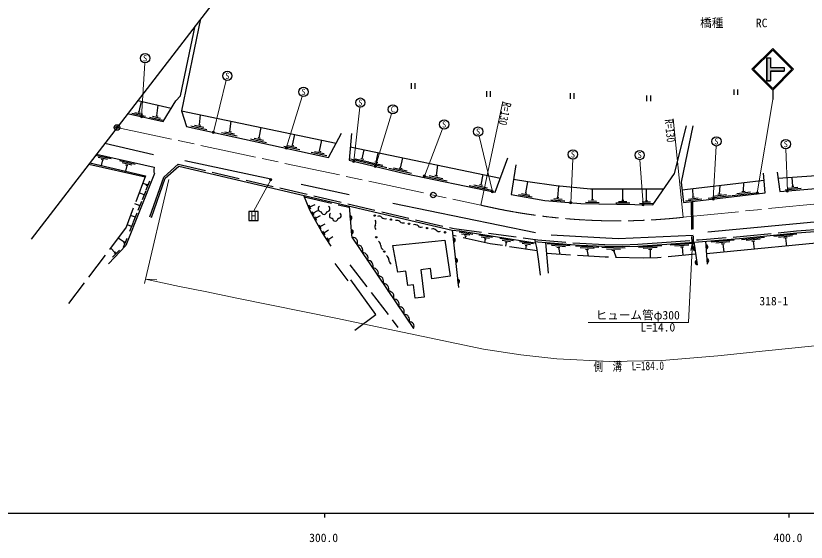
# Model space of a CAD drawing. Units: millimetres at full size, sheet at 1:1000; details may follow other scales. Extents: x 40000 to 680000, y 20000 to 380000.
# Drawn here: x 301547 to 471771, y 198715 to 312072 of the extents above; entities that cross this region are included whole.
import ezdxf
from ezdxf.enums import TextEntityAlignment as Align

# ---------------------------------------------------------------- set-up
doc = ezdxf.new("R2010")
doc.units = ezdxf.units.MM
doc.header["$LTSCALE"] = 1000
doc.header["$PDMODE"] = 32
doc.header["$PDSIZE"] = 500
doc.linetypes.add('CHAIN', pattern=[18.5, 12, -1.5, 3.5, -1.5])
doc.linetypes.add('DASHED', pattern=[7.5, 6, -1.5])
for name, color, linetype, lineweight in [('M-BGD', 7, 'Continuous', 25), ('M-BMK', 2, 'CHAIN', 13), ('M-BMK-OTRS', 5, 'Continuous', 25), ('M-BMK-SRVR', 3, 'Continuous', 25), ('M-STR-HTXT', 7, 'Continuous', 13), ('M-STR-STRC', 7, 'Continuous', 25), ('M-TTL-BAND', 7, 'Continuous', 25)]:
    doc.layers.add(name, color=color, linetype=linetype, lineweight=lineweight)
doc.layers.add('M-BMK-HTXT', color=7, linetype='Continuous')
doc.layers.add('M-OTRS', color=6, linetype='Continuous')
doc.styles.add('ＭＳ ゴシック', font='')
doc.styles.get('ＭＳ ゴシック').set_extended_font_data('MS Gothic')

# ---------------------------------------------------------------- blocks, each defined once
blk = doc.blocks.new('ent')
at = {"layer": 'M-BGD'}
for centre, start, end in [((-676, -505), 122.72029, 277.24592), ((0, -1100), 180, 0), ((676, -505), 262.75408, 57.27971)]:
    blk.add_arc(centre, 600, start, end, dxfattribs=at)
blk = doc.blocks.new('open_arrow')
at = {"color": 0, "linetype": 'Continuous', "lineweight": -2}
blk.add_lwpolyline([(7.5, 1.25), (0, 0), (7.5, -1.25)], dxfattribs=at)

msp = doc.modelspace()

# ---------------------------------------------------------------- hatches: boundary and pattern name
at = {"layer": 'M-BGD'}
for points in [[(373498, 269073, -0.82183), (373585, 268086)], [(378876, 268909, -1), (378857, 269208, -0.41421), (379016, 269068, -0.41421)], [(382184, 268236, -1), (382476, 268167, -0.41421), (382295, 268055, -0.41421)], [(386077, 267318, -1), (386369, 267250, -0.41421), (386189, 267138, -0.41421)], [(373766, 266060, -0.82183), (373854, 265073)], [(389970, 266401, -0.41421), (390151, 266513, -0.41421), (390262, 266332, -1)], [(393864, 265484, -0.41421), (394044, 265595, -0.41421), (394156, 265415, -1)], [(379236, 264247, -0.41421), (379031, 264304, -0.41421), (379088, 264509, -1)], [(395729, 264264, -0.82183), (395833, 263279)], [(447926, 261495, -0.82183), (447796, 262478)], [(450146, 262826, -0.82183), (450211, 261838)], [(380977, 261159, -1), (380830, 261421, -0.41421), (381034, 261364, -0.41421)], [(396299, 258869, 0.82183), (396195, 259854)], [(448326, 258469, -0.82183), (448196, 259451)], [(450344, 259796, -0.82183), (450409, 258807)], [(396771, 254399, 0.82183), (396667, 255385)]]:
    msp.add_hatch(color=256, dxfattribs=at).paths.add_polyline_path(points)
at = {"layer": 'M-STR-HTXT'}
for points in [[(328834, 290492, -0.41421), (328810, 290140, -0.41421), (328457, 290164, -1)], [(344329, 287131, -0.41421), (344242, 286789, -0.41421), (343899, 286876, -1)], [(360011, 283696, -1), (359567, 283466, -0.41421), (359674, 283803, -0.41421)], [(374539, 280912, -1), (374145, 280603, -0.41421), (374188, 280954, -0.41421)], [(379200, 279773, -1), (378756, 279544, -0.41421), (378863, 279881, -0.41421)], [(389788, 277674, -0.41421), (389659, 277345, -0.41421), (389330, 277474, -1)], [(356663, 276871, -1), (356224, 276632, -0.41421), (356324, 276971, -0.41421)], [(404317, 274420, -0.41421), (404396, 274076, -0.41421), (404051, 273997, -1)], [(461467, 274063, -1), (461028, 273824, -0.41421), (461128, 274163, -0.41421)], [(467909, 274553, -1), (467565, 274190, -0.41421), (467556, 274544, -0.41421)], [(451936, 272787, -0.41421), (451913, 272434, -0.41421), (451561, 272457, -1)], [(421256, 271990, -0.41421), (421237, 271637, -0.41421), (420884, 271656, -1)], [(436802, 271598, -1), (436469, 271224, -0.41421), (436449, 271577, -0.41421)]]:
    msp.add_hatch(color=256, dxfattribs=at).paths.add_polyline_path(points)
at = {"layer": 'M-STR-STRC'}
msp.add_hatch(color=256, dxfattribs=at).paths.add_polyline_path([(463308, 298052), (464058, 298052), (464058, 300178), (467058, 300178), (467058, 300928), (464058, 300928), (464058, 303052), (463308, 303052)])

# ---------------------------------------------------------------- linework, layer by layer
at = {"layer": 'M-BGD'}
for p, q in [((386678, 297574), (386678, 296374)), ((387478, 297574), (387478, 296374)), ((456181, 296223), (456181, 295023)), ((456981, 296223), (456981, 295023)), ((402941, 295835), (402941, 294635)), ((403741, 295835), (403741, 294635)), ((420903, 295415), (420903, 294215)), ((421703, 295415), (421703, 294215)), ((437405, 294923), (437405, 293723)), ((438205, 294923), (438205, 293723)), ((327793, 293830), (335036, 292189)), ((328125, 291367), (328636, 293640)), ((331904, 290523), (332218, 292828)), ((326530, 291108), (329458, 290454)), ((327181, 291270), (328938, 290878)), ((327920, 291412), (328329, 291321)), ((337216, 291635), (370525, 284637)), ((330310, 290264), (333237, 289610)), ((330960, 290426), (332717, 290034)), ((331699, 290569), (332109, 290477)), ((341112, 288580), (341355, 290764)), ((347665, 287150), (347928, 289384)), ((339274, 288368), (342693, 287621)), ((340022, 288511), (342073, 288063)), ((340872, 288633), (341351, 288528)), ((353942, 285779), (354419, 288021)), ((345827, 286937), (349247, 286190)), ((346575, 287080), (348627, 286632)), ((347426, 287202), (347904, 287097)), ((361144, 284206), (361632, 286505)), ((320704, 284610), (331175, 282226)), ((352105, 285566), (355524, 284819)), ((352853, 285710), (354904, 285262)), ((353703, 285831), (354182, 285727)), ((366976, 282933), (367474, 285278)), ((359306, 283993), (362725, 283247)), ((360054, 284137), (362106, 283689)), ((360904, 284259), (361383, 284154)), ((365138, 282720), (368558, 281973)), ((365886, 282864), (367938, 282416)), ((366737, 282985), (367215, 282881)), ((373593, 283845), (405917, 277144)), ((376169, 281249), (376578, 283226)), ((379185, 280534), (379613, 282597)), ((322076, 281250), (318662, 282025)), ((321326, 281112), (319279, 281578)), ((320236, 281052), (319956, 279818)), ((320475, 280998), (319997, 281107)), ((337915, 280945), (356495, 276996)), ((373598, 281242), (378463, 280089)), ((374640, 281304), (377559, 280612)), ((375828, 281330), (376509, 281169)), ((384426, 279292), (384884, 281504)), ((317256, 280126), (329377, 277360)), ((317457, 280388), (329483, 277644)), ((327274, 280069), (323861, 280844)), ((326525, 279931), (324477, 280396)), ((325435, 279871), (325152, 278632)), ((325674, 279817), (325196, 279926)), ((376614, 280527), (381479, 279374)), ((377656, 280588), (380576, 279896)), ((378845, 280615), (379526, 280453)), ((381855, 279232), (386743, 278178)), ((382896, 279315), (385829, 278682)), ((384083, 279365), (384768, 279218)), ((392129, 277649), (392455, 279935)), ((389559, 277574), (394453, 276550)), ((390599, 277663), (393536, 277049)), ((391787, 277721), (392472, 277578)), ((401741, 275639), (402212, 277912)), ((329762, 275661), (328868, 276003)), ((329653, 274575), (330428, 276527)), ((329672, 275434), (329852, 275889)), ((363015, 275807), (373372, 273591)), ((411418, 273940), (411810, 276335)), ((445020, 274603), (462696, 276662)), ((458265, 274290), (458362, 276157)), ((468901, 275373), (468762, 277274)), ((328835, 272514), (329610, 274466)), ((399171, 275564), (404065, 274540)), ((400211, 275653), (403148, 275038)), ((401398, 275711), (402083, 275568)), ((418309, 272945), (418522, 275371)), ((425723, 272505), (425739, 274735)), ((432275, 272389), (432292, 274735)), ((437357, 272298), (437374, 274737)), ((447461, 273027), (447382, 274878)), ((453095, 273686), (453240, 275560)), ((456810, 273818), (459790, 274166)), ((457918, 274249), (458613, 274330)), ((467208, 274628), (470695, 274923)), ((467880, 274986), (469973, 275163)), ((468657, 275353), (469145, 275394)), ((329223, 273490), (328088, 273923)), ((409833, 273625), (412783, 273075)), ((410478, 273810), (412248, 273480)), ((411212, 273979), (411625, 273902)), ((416766, 272465), (419756, 272228)), ((417388, 272717), (419182, 272575)), ((418099, 272961), (418518, 272928)), ((425513, 272509), (425933, 272502)), ((432065, 272392), (432485, 272385)), ((445792, 272228), (449268, 272635)), ((446452, 272608), (448538, 272851)), ((447217, 272999), (447704, 273056)), ((450681, 272800), (455647, 273380)), ((451640, 273214), (454619, 273562)), ((452747, 273645), (453442, 273726)), ((455852, 273404), (460818, 273984)), ((328298, 271161), (327213, 271591)), ((327910, 270185), (328685, 272136)), ((364651, 271357), (365002, 270529)), ((364979, 271122), (365061, 270929)), ((365020, 271025), (365986, 271436)), ((382737, 271739), (413476, 265427)), ((424213, 271932), (427213, 271879)), ((424818, 272221), (426618, 272189)), ((430765, 271816), (433764, 271762)), ((431370, 272105), (433170, 272073)), ((435846, 271725), (438846, 271672)), ((436452, 272014), (438251, 271982)), ((437147, 272302), (437567, 272295)), ((327315, 268687), (326273, 269085)), ((326928, 267711), (327703, 269663)), ((365299, 269924), (365718, 269127)), ((365645, 269716), (365743, 269530)), ((365694, 269623), (366623, 270112)), ((366248, 268583), (367166, 269093)), ((373498, 269073), (373585, 268086)), ((326130, 265702), (326905, 267654)), ((365846, 268875), (366283, 268088)), ((366197, 268675), (366299, 268491)), ((367240, 266797), (368158, 267307)), ((450589, 265518), (481612, 268463)), ((326518, 266678), (325514, 267061)), ((366838, 267089), (367274, 266302)), ((367189, 266889), (367291, 266705)), ((367622, 265675), (368109, 264918)), ((368042, 265410), (368925, 265978)), ((373766, 266060), (373854, 265073)), ((324869, 263340), (323571, 264169)), ((324761, 262253), (325536, 264205)), ((367985, 265498), (368099, 265322)), ((368540, 264247), (369027, 263490)), ((368903, 264070), (369017, 263894)), ((368960, 263982), (369843, 264550)), ((395729, 264264), (395833, 263279)), ((399972, 265005), (397008, 265471)), ((399333, 264802), (397554, 265081)), ((398604, 264613), (398190, 264678)), ((398397, 264645), (398305, 264171)), ((404209, 264340), (401245, 264805)), ((403569, 264137), (401791, 264416)), ((402841, 263947), (402426, 264013)), ((402634, 263980), (402517, 263239)), ((408736, 263629), (405772, 264095)), ((462803, 264360), (457828, 263857)), ((461838, 263961), (458854, 263659)), ((469757, 265062), (464783, 264560)), ((468792, 264663), (465808, 264362)), ((467678, 264249), (466982, 264179)), ((467330, 264214), (467495, 262495)), ((324779, 263112), (324960, 263567)), ((408096, 263426), (406318, 263705)), ((407368, 263237), (406953, 263302)), ((407161, 263269), (407036, 262475)), ((413014, 262958), (410051, 263423)), ((412375, 262754), (410597, 263033)), ((411647, 262565), (411232, 262630)), ((411439, 262598), (411317, 261818)), ((416301, 256625), (415698, 263282)), ((420939, 262557), (415955, 262960)), ((419918, 262338), (416928, 262580)), ((418748, 262132), (418050, 262188)), ((418399, 262160), (418689, 260692)), ((427089, 262199), (422094, 262434)), ((432757, 262027), (427759, 262170)), ((440645, 262518), (435655, 262199)), ((439666, 262155), (436672, 261963)), ((447479, 263045), (442494, 262660)), ((446505, 262669), (443514, 262438)), ((445382, 262281), (444684, 262227)), ((445033, 262254), (445199, 260495)), ((448327, 258462), (447680, 263362)), ((447926, 261495), (447796, 262478)), ((450099, 263552), (450423, 258598)), ((450146, 262826), (450211, 261838)), ((456275, 263744), (451291, 263346)), ((455302, 263365), (452311, 263127)), ((454179, 262975), (453481, 262919)), ((453830, 262947), (453998, 261198)), ((460724, 263547), (460028, 263476)), ((460376, 263511), (460538, 261826)), ((322943, 261054), (321944, 262071)), ((322405, 260104), (323903, 261576)), ((322769, 260882), (323118, 261225)), ((426076, 261947), (423079, 262087)), ((424913, 261701), (424214, 261734)), ((424563, 261717), (424839, 260312)), ((431749, 261756), (428750, 261841)), ((430591, 261489), (429891, 261508)), ((430241, 261499), (430857, 260027)), ((438538, 261782), (437839, 261738)), ((438188, 261760), (438201, 259929)), ((396195, 259854), (396299, 258869)), ((448326, 258469), (448196, 259451)), ((450344, 259796), (450409, 258807)), ((373099, 255008), (370360, 258710)), ((396667, 255385), (396771, 254399))]:
    msp.add_line(p, q, dxfattribs=at)
at = {"layer": 'M-BGD', "linetype": 'DASHED'}
for p, q in [((336531, 280110), (395923, 266239)), ((363682, 273101), (373340, 270846)), ((446976, 272065), (447120, 263318)), ((447275, 272100), (447419, 263342)), ((373488, 258469), (383854, 244967))]:
    msp.add_line(p, q, dxfattribs=at)
at = {"layer": 'M-BGD'}
for points in [[(325620, 291004), (333261, 289298), (336022, 293795), (337022, 294865), (340168, 309923)], [(341302, 311398), (337216, 291635), (338335, 288266), (368920, 281587), (371666, 286804)], [(409266, 279950), (408237, 273618), (415486, 272266), (423267, 271649), (438711, 271374), (443415, 278097), (445995, 288399)], [(447336, 288393), (444811, 276215), (445373, 271877), (462901, 273925), (462585, 278150)], [(373837, 286697), (373349, 280993), (385343, 278149), (404788, 274082), (407526, 281511)], [(465517, 278420), (466126, 274236), (492810, 276489), (504337, 278735), (505074, 286059), (503355, 281272), (497983, 280278), (492830, 279576), (480818, 278274), (472911, 277557), (465714, 277066)], [(318909, 282277), (331315, 279459), (331246, 278879), (331246, 278384), (331384, 278121), (325212, 262576), (321516, 258676)], [(330422, 268794), (333398, 277332), (336531, 280110)], [(330800, 268663), (333742, 277102), (336642, 279674), (395555, 265914), (396855, 253599)], [(441063, 274735), (425293, 274735), (417926, 275428), (411812, 276336), (408759, 276833)], [(369453, 262439), (367447, 265559), (365739, 268635), (364905, 270220), (363560, 273386)], [(373316, 271108), (373874, 264847), (373945, 264379), (387188, 244705)], [(395555, 265914), (397203, 265744), (413432, 263196)], [(413382, 263500), (413964, 263422), (422979, 262692), (428369, 262440), (432165, 262357), (435529, 262491), (440733, 262825), (448575, 263431), (458291, 264205), (469726, 265361), (479563, 266089)], [(479523, 266487), (479801, 263677), (450276, 260840)], [(413286, 263916), (413681, 262209), (414154, 259185), (414494, 256197)], [(416873, 264906), (431303, 264104), (447445, 264836)], [(374567, 244353), (379116, 247715), (373670, 255236)]]:
    msp.add_lwpolyline(points, dxfattribs=at)
at = {"layer": 'M-BGD', "linetype": 'DASHED'}
for points in [[(329483, 277644), (325316, 266535), (312914, 250114)], [(395923, 266239), (414006, 263820), (423004, 263092), (428383, 262839), (432161, 262757), (435508, 262891), (440705, 263224), (448543, 263830), (458255, 264604), (469691, 265759), (481327, 266621)], [(413802, 261436), (403742, 262981), (395678, 264746)], [(448023, 260762), (439730, 259979), (436672, 259879), (428479, 260087), (415917, 260863)]]:
    msp.add_lwpolyline(points, dxfattribs=at)
at = {"layer": 'M-BGD'}
msp.add_lwpolyline([(382764, 262616), (393917, 263746), (395122, 256026), (391180, 255410), (390832, 257637), (388762, 257382), (389492, 251484), (387573, 251246), (387213, 254158), (385955, 254002), (385572, 257104), (383830, 256889)], close=True, dxfattribs=at)
for centre in [(378866, 269059), (382330, 268201), (386223, 267284), (390116, 266367), (394010, 265449), (379162, 264378), (380904, 261290)]:
    msp.add_circle(centre, 150, dxfattribs=at)
for centre, radius, start, end in [((373444, 268570), 505, 286.26153, 83.91973), ((378204, 267514), 908, 330.2144, 37.01138), ((379722, 268036), 908, 43.34369, 110.14066), ((381044, 269283), 908, 223.34375, 290.14072), ((383616, 267119), 908, 43.34369, 110.14066), ((384937, 268366), 908, 223.34375, 290.14072), ((373712, 265558), 505, 286.26153, 83.91973), ((379781, 266611), 908, 150.21434, 217.01132), ((387509, 266202), 908, 43.34369, 110.14066), ((388830, 267449), 908, 223.34375, 290.14072), ((391403, 265284), 908, 43.34369, 110.14066), ((392724, 266531), 908, 223.34375, 290.14072), ((374015, 263220), 1160, 334.43218, 93.4618), ((395684, 263761), 505, 287.20015, 84.85834), ((375132, 261561), 1160, 334.43218, 93.4618), ((379238, 262699), 908, 356.02542, 62.82239), ((381051, 262573), 908, 176.02535, 242.82233), ((447958, 261999), 505, 108.70096, 266.35915), ((450081, 262326), 505, 284.90724, 82.56543), ((376248, 259902), 1160, 334.43218, 93.4618), ((377365, 258243), 1160, 334.43218, 93.4618), ((380980, 259611), 908, 356.02542, 62.82239), ((382792, 259485), 908, 176.02535, 242.82233), ((396149, 259351), 505, 287.20015, 84.85834), ((448358, 258973), 505, 108.70096, 266.35915), ((450279, 259295), 505, 284.90724, 82.56543), ((378482, 256584), 1160, 334.43218, 93.4618), ((379599, 254925), 1160, 334.43218, 93.4618), ((396622, 254882), 505, 287.20015, 84.85834), ((380716, 253266), 1160, 334.43218, 93.4618), ((381833, 251607), 1160, 334.43218, 93.4618), ((382950, 249947), 1160, 334.43218, 93.4618), ((384066, 248288), 1160, 334.43218, 93.4618), ((385183, 246629), 1160, 334.43218, 93.4618), ((386412, 245217), 929, 326.57616, 101.31782)]:
    msp.add_arc(centre, radius, start, end, dxfattribs=at)
at = {"layer": 'M-BMK'}
msp.add_line((323329, 288024), (401676, 271297), dxfattribs=at)
msp.add_lwpolyline([(445264, 268678), (490602, 273277), (496978, 273781)], dxfattribs=at)
msp.add_arc((431158, 397910), 130000, 256.89222, 276.22939, dxfattribs=at)
at = {"layer": 'M-BMK-OTRS'}
msp.add_line((344472, 315520), (304844, 263985), dxfattribs=at)
at = {"layer": 'M-BMK-SRVR'}
for centre in [(323329, 288024), (391450, 273481)]:
    msp.add_circle(centre, 600, dxfattribs=at)
at = {"layer": 'M-OTRS'}
msp.add_point((323329, 288024), dxfattribs=at)
at = {"layer": 'M-STR-HTXT'}
for p, q in [((328646, 290328), (329334, 301931)), ((344114, 287004), (346861, 298180)), ((359789, 283581), (363213, 294728)), ((406446, 293638), (401676, 271297)), ((461248, 273943), (464558, 294053)), ((374342, 280758), (375641, 292382)), ((378978, 279659), (382456, 290973)), ((443111, 289907), (445264, 268678)), ((389559, 277574), (393443, 287740)), ((404184, 274209), (401346, 286160)), ((451748, 272622), (452377, 284032)), ((467737, 274372), (467408, 283441)), ((421070, 271823), (421489, 281221)), ((436636, 271411), (435977, 281088)), ((329241, 254406), (334536, 276833)), ((356443, 276752), (352758, 269965)), ((329469, 255372), (331917, 255190))]:
    msp.add_line(p, q, dxfattribs=at)
for points in [[(447282, 263331), (446454, 246036), (424804, 246036)], [(329469, 255372), (336767, 253786), (342342, 252683), (349501, 251211), (370474, 246936), (402289, 240270), (410333, 239066), (418092, 238193), (429517, 237619), (440695, 237822), (452731, 238823), (462986, 239906), (477894, 241455), (500031, 243791), (505970, 244532), (509474, 245134), (517255, 246659), (521681, 248036), (525599, 249334)]]:
    msp.add_lwpolyline(points, dxfattribs=at)
for centre in [(328646, 290328), (344114, 287004), (359789, 283581), (374342, 280758), (378978, 279659), (389559, 277574), (356443, 276752), (404184, 274209), (461248, 273943), (467737, 274372), (451748, 272622), (421070, 271823), (436636, 271411)]:
    msp.add_circle(centre, 250, dxfattribs=at)
at = {"layer": 'M-STR-STRC'}
for p, q in [((460058, 300553), (464558, 305053)), ((469059, 300553), (464558, 305053)), ((460412, 300553), (464558, 304700)), ((463308, 303052), (464058, 303052)), ((463308, 303052), (463308, 298052)), ((464058, 303052), (464058, 300928)), ((468705, 300553), (464558, 304700)), ((460058, 300553), (464558, 296052)), ((460412, 300553), (464558, 296406)), ((464058, 300928), (467058, 300928)), ((464058, 300178), (467058, 300178)), ((464058, 300178), (464058, 298052)), ((464558, 296406), (468705, 300553)), ((464559, 296053), (469059, 300553)), ((467058, 300928), (467058, 300178)), ((463308, 298052), (464058, 298052)), ((464558, 296052), (464558, 294053))]:
    msp.add_line(p, q, dxfattribs=at)
for points in [[(463308, 303052), (464058, 303052), (464058, 300928), (467058, 300928), (467058, 300178), (464058, 300178), (464058, 298052), (463308, 298052)], [(351758, 267965), (353758, 267965), (353758, 269965), (351758, 269965)]]:
    msp.add_lwpolyline(points, close=True, dxfattribs=at)
for centre in [(329393, 302929), (347099, 299151), (363506, 295683), (375752, 293376), (382750, 291929), (393800, 288674), (401114, 287133), (452432, 285030), (467371, 284441), (421534, 282220), (435909, 282086)]:
    msp.add_circle(centre, 1000, dxfattribs=at)
at = {"layer": 'M-TTL-BAND'}
for p, q in [((40000, 205000), (579000, 205000)), ((368000, 205000), (368000, 204000)), ((468000, 205000), (468000, 204000))]:
    msp.add_line(p, q, dxfattribs=at)

# ---------------------------------------------------------------- block references
for p in [(367924, 270990), (370351, 269560)]:
    msp.add_blockref('ent', p)
at = {"layer": 'M-STR-HTXT', "xscale": 240, "yscale": 240, "rotation": 267.3}
msp.add_blockref('open_arrow', (447282, 263331), dxfattribs=at)

# ---------------------------------------------------------------- texts
at = {"layer": 'M-BMK-HTXT', "style": 'ＭＳ ゴシック'}
msp.add_text('318-1', height=1833, dxfattribs=at).set_placement((464803, 250641), align=Align.MIDDLE_CENTER)
at = {"layer": 'M-STR-HTXT', "style": 'ＭＳ ゴシック'}
for s, p in [('橋種', (448927, 309076)), ('RC', (460927, 309076))]:
    msp.add_text(s, height=1833, dxfattribs=at).set_placement(p, align=Align.BOTTOM_LEFT)
at = {"layer": 'M-STR-HTXT', "style": 'ＭＳ ゴシック', "width": 0.8}
msp.add_text('R=130', height=1833, rotation=257.949, dxfattribs=at).set_placement((405999, 293733), align=Align.BOTTOM_LEFT)
msp.add_text('R=130', height=1833, rotation=275.793, dxfattribs=at).set_placement((443111, 289907), align=Align.TOP_LEFT)
at = {"layer": 'M-STR-HTXT', "style": 'ＭＳ ゴシック'}
msp.add_text('ヒューム管φ300', height=1833, dxfattribs=at).set_placement((444554, 246136), align=Align.BOTTOM_RIGHT)
msp.add_text('L=14.0', height=1833, dxfattribs=at).set_placement((439827, 243536), align=Align.BOTTOM_CENTER)
at = {"layer": 'M-STR-HTXT', "style": 'ＭＳ ゴシック', "width": 0.8}
msp.add_text('側\u3000溝\u3000L=184.0', height=1833, rotation=1.041, dxfattribs=at).set_placement((433536, 237528), align=Align.TOP_CENTER)
at = {"layer": 'M-STR-STRC', "style": 'ＭＳ ゴシック'}
for s, height, p in [('S', 1320, (329393, 302929)), ('S', 1320, (347099, 299151)), ('S', 1320, (363506, 295683)), ('S', 1320, (375752, 293376)), ('C', 1320, (382750, 291929)), ('S', 1320, (393800, 288674)), ('S', 1320, (401114, 287133)), ('S', 1320, (452432, 285030)), ('S', 1320, (467371, 284441)), ('S', 1320, (421534, 282220)), ('S', 1320, (435909, 282086)), ('H', 1833, (352758, 268965))]:
    msp.add_text(s, height=height, dxfattribs=at).set_placement(p, align=Align.MIDDLE_CENTER)
at = {"layer": 'M-TTL-BAND', "style": 'ＭＳ ゴシック'}
for s, p in [('300.0', (367844, 198195)), ('400.0', (467844, 198195))]:
    msp.add_text(s, height=1833, dxfattribs=at).set_placement(p, align=Align.BOTTOM_CENTER)

doc.saveas('drawing.dxf')
